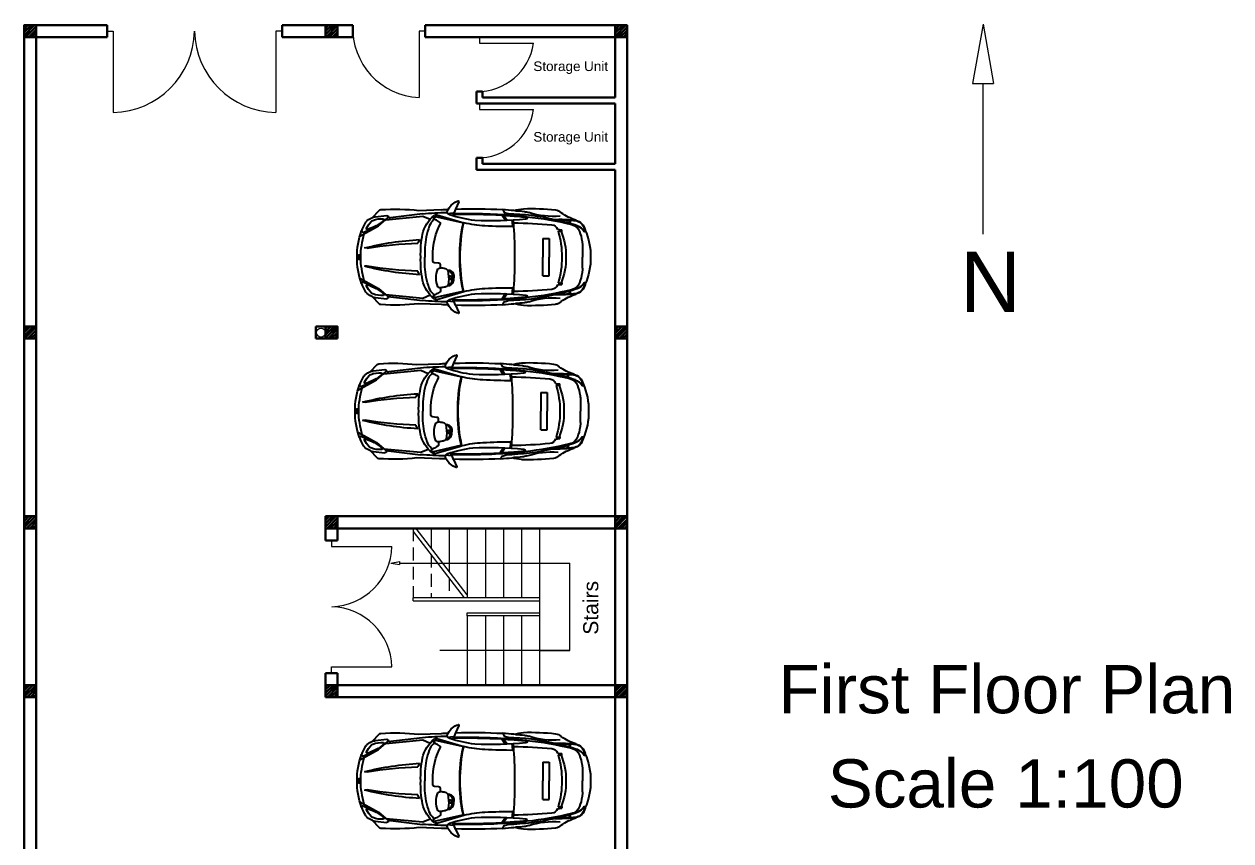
# Model space of a CAD drawing. Header units: inches. Extents: x 20.1 to 40.1, y 20 to 50.
# Drawn here: x 20.11 to 40.12, y 36.49 to 50.05 of the extents above; entities that cross this region are included whole.
import ezdxf

# ---------------------------------------------------------------- set-up
doc = ezdxf.new("R2010")
doc.units = ezdxf.units.IN
doc.header["$LTSCALE"] = 0.85
doc.header["$MEASUREMENT"] = 0
doc.linetypes.add('DASHED2', pattern=[0.375, 0.25, -0.125])
doc.layers.add('ceco.net 217 Nissan Z350 - top', color=7, linetype='Continuous')
doc.styles.get("Standard").update_dxf_attribs({"font": 'arial.ttf'})

# ---------------------------------------------------------------- blocks, each defined once
blk = doc.blocks.new('Ali Bahari')
at = {"layer": 'ceco.net 217 Nissan Z350 - top'}
for p, q in [((-1878, 1024), (-1818, 889)), ((-2771, 675), (-2693, 787)), ((-2747, 674), (-2668, 789)), ((-2741, 674), (-2672, 774)), ((-2672, 774), (-2668, 789)), ((-1470, 780), (-1972, 636)), ((-1946, 633), (-1450, 747)), ((-1818, 889), (-1790, 826)), ((-1671, 808), (-1782, 820)), ((-1767, 818), (-1782, 760)), ((-1711, 812), (-1711, 781)), ((-1142, 862), (-1560, 877)), ((-1560, 877), (-1560, 877)), ((-1404, 722), (-1448, 691)), ((-1213, 756), (-1349, 699)), ((-530, 692), (-1213, 756)), ((-570, 726), (-1208, 803)), ((-394, 580), (-570, 726)), ((-332, 743), (-550, 768)), ((-286, 733), (-405, 861)), ((-3699, 514), (-3780, 505)), ((-3776, 475), (-3780, 505)), ((-3709, 483), (-3776, 475)), ((-108, 458), (-394, 580)), ((-52, 387), (-394, 580)), ((-3427, 346), (-3547, 346)), ((-3547, 346), (-3547, 0)), ((-3427, 346), (-3427, 0)), ((-1155, 324), (-1124, 257)), ((-4160, 205), (-4160, 0)), ((-4160, -205), (-4160, 0)), ((-3547, -346), (-3547, 0)), ((-3427, -346), (-3427, 0)), ((-189, 166), (-137, 169)), ((-189, -166), (-137, -169)), ((-3427, -346), (-3547, -346)), ((-1760, -362), (-1691, -347)), ((-1760, -374), (-1692, -359)), ((-1760, -392), (-1692, -407)), ((-1760, -404), (-1691, -419)), ((-1155, -324), (-1124, -257)), ((-52, -387), (-394, -580)), ((-3776, -475), (-3780, -505)), ((-3699, -514), (-3780, -505)), ((-3709, -483), (-3776, -475)), ((-1470, -780), (-1972, -636)), ((-1946, -633), (-1450, -747)), ((-394, -580), (-570, -726)), ((-108, -458), (-394, -580)), ((-2771, -675), (-2693, -787)), ((-2747, -674), (-2668, -789)), ((-2741, -674), (-2672, -774)), ((-2672, -774), (-2668, -789)), ((-1818, -889), (-1878, -1024)), ((-1818, -889), (-1790, -826)), ((-1767, -818), (-1782, -760)), ((-1671, -808), (-1782, -820)), ((-1711, -812), (-1711, -781)), ((-1560, -877), (-1142, -862)), ((-1560, -877), (-1560, -877)), ((-1404, -722), (-1448, -691)), ((-1213, -756), (-1349, -699)), ((-530, -692), (-1213, -756)), ((-570, -726), (-1208, -803)), ((-332, -743), (-550, -768)), ((-405, -861), (-286, -733))]:
    blk.add_line(p, q, dxfattribs=at)
for points in [[(-2689, 880), (-2717, 827), (-2788, 807)], [(-2689, -880), (-2717, -827), (-2788, -807)]]:
    blk.add_lwpolyline(points, dxfattribs=at)
for points in [[(-1518, 574), (-1542, 618, -0.270521), (-1524, 648, 0.000614), (-1448, 691, -0.331797), (-1408, 686, -0.11427), (-1332, 570, -0.074246), (-1251, 176, -0.021686), (-1249, 0)], [(-4209, 480, -0.025591), (-4206, 503, -0.019947)], [(-1542, -148, -0.460181), (-1505, -113), (-1429, -106, 0.361883), (-1400, -77, 0.136022), (-1518, 574, 0.015575)], [(-1693, -383), (-1688, -481, 0.352581), (-1625, -552, -0.008047), (-1542, -567), (-1542, -618, 0.270521), (-1524, -648, -0.000614), (-1448, -691, 0.331797), (-1408, -686, 0.11427), (-1332, -570, 0.074246), (-1251, -176, 0.021686), (-1249, 0, 0.021686)], [(-1693, -383), (-1688, -284, -0.352581), (-1625, -214, 0.008047), (-1542, -198), (-1542, -148)], [(-1668, -239, 0.358011), (-1781, -321, 0.087142), (-1787, -383)], [(-1668, -526, -0.358011), (-1781, -445, -0.087142), (-1787, -383)], [(-1678, -251, 0.316561), (-1754, -321, 0.087142), (-1759, -383)], [(-1678, -515, -0.316561), (-1754, -445, -0.087142), (-1759, -383)], [(-286, -733, -0.046528), (-332, -743)]]:
    blk.add_lwpolyline(points, format="xyb", dxfattribs=at)
for centre, radius, start, end in [((-3204, -3185), 4082, 88.1276, 96.4023), ((-12002, -49051), 50738, 79.6595, 79.8612), ((-2147, -9614), 10507, 88.2037, 92.9554), ((-1869, 1029), 10, 73.7888, 203.9719), ((-1949, 754), 295, 25.8883, 73.7888), ((-3986, 465), 224, 103.6248, 170.0959), ((-3999, 478), 200, 100.0266, 128.3775), ((-3435, -1012), 1714, 98.6408, 111.4752), ((-4362, 1661), 1031, 288.2987, 305.2245), ((-3728, -2050), 2749, 85.8733, 96.4677), ((-3745, -2435), 3123, 89.0473, 95.306), ((-2535, -5117), 5894, 95.8105, 103.9657), ((-4356, 606), 418, 2.8504, 10.4514), ((-4356, 606), 438, 3.4973, 10.1307), ((-3643, 701), 171, 95.5045, 136.7034), ((-3617, 2155), 1404, 264.6296, 288.507), ((-3693, 685), 2.51, 278.6408, 89.0473), ((-2684, -3411), 4219, 91.4105, 103.1096), ((-3012, 348), 501, 98.6342, 108.507), ((-3115, 727), 26, 85.7193, 265.7193), ((-2659, -2851), 3618, 93.22, 97.6307), ((-2483, 6775), 6106, 264.0484, 272.9327), ((-2659, -2836), 3618, 93.22, 97.2024), ((-2942, -116), 971, 88.8247, 98.6342), ((-2893, 2109), 1246, 269.9006, 279.422), ((-2096, 556), 792, 170.8832, 179.3274), ((-2096, 556), 772, 170.7398, 179.3198), ((-2006, -10799), 11607, 88.8379, 94.2325), ((-2006, -10814), 11607, 93.4505, 94.2325), ((-2006, -10814), 11607, 88.8562, 93.289), ((-2556, 3432), 2783, 277.9568, 287.6779), ((-1780, 830), 10, 203.9719, 263.9485), ((-2006, -10799), 11607, 88.5107, 88.5452), ((-2556, 3432), 2783, 287.6779, 287.8949), ((-1704, 794), 10, 287.8949, 88.5107), ((-1949, 754), 295, 12.8415, 25.8883), ((-2147, -9614), 10507, 86.799, 87.468), ((-1670, 818), 10, 263.9485, 12.8415), ((-1909, -8145), 8975, 85.5179, 88.4221), ((-1457, 732), 50.1, 51.6567, 105.9899), ((-1438, 692), 56.4, 53.5714, 103.0159), ((-1806, 290), 613, 12.7542, 51.6567), ((-1410, 730), 10, 304.8609, 53.5714), ((-706, -3114), 4000, 86.1631, 96.2571), ((-552, 743), 25.1, 84.9936, 223.3253), ((-486, 692), 15, 95.0491, 227.4693), ((-3, 1219), 730, 227.4693, 255.1476), ((-449, 271), 438, 68.5793, 95.0491), ((-442, 827), 50.1, 42.7708, 86.1631), ((-363, 490), 254, 72.4749, 83.1305), ((-316, 608), 75.2, 41.6511, 68.5793), ((-363, 490), 254, 46.3458, 72.4749), ((-312, 544), 180, 30.6317, 46.3458), ((-3157, 25), 1153, 155.5067, 181.2534), ((-4199, 480), 10, 175.9597, 324.4743), ((-3976, 461), 227, 130.4122, 174.0949), ((-4197, 484), 5.01, 174.0949, 322.5447), ((-3932, 281), 329, 113.492, 142.5447), ((-3945, 299), 301, 96.177, 144.4743), ((-3080, 106), 1089, 160.124, 170.2501), ((-3927, 420), 185, 99.4777, 162.5154), ((-2697, 34), 1156, 157.5288, 181.6981), ((-2219, 21), 1560, 162.7789, 180.7732), ((-2219, 21), 1560, 161.5243, 161.5635), ((-3584, 477), 120, 95.4645, 161.5243), ((-2807, -7643), 8277, 90.5342, 95.4645), ((4163, 60), 7069, 175.9005, 180.4836), ((-2828, 8231), 7667, 269.5463, 273.4993), ((-2408, 2249), 1671, 271.6556, 285.116), ((-4738, 24), 2834, 359.514, 12.4808), ((-1942, 618), 15, 103.0159, 192.0411), ((-4728, 24), 2834, 359.514, 12.0411), ((-774, 201), 687, 29.0182, 41.6511), ((-186, 527), 15, 255.1476, 29.0182), ((-935, 175), 905, 20.0597, 30.6317), ((-104, 478), 20.1, 256.4917, 21.0086), ((-1283, 25), 1284, 358.8887, 21.0086), ((-3659, 205), 501, 170.2501, 180), ((-3165, 57), 1992, 358.358, 10.66), ((-1443, -4981), 5313, 75.7776, 86.8914), ((-1295, -6369), 6629, 80.3926, 88.5179), ((-1631, -16), 1564, 0.568, 16.6553), ((-3157, -25), 1153, 178.7466, 204.4933), ((-2697, -34), 1156, 178.3019, 202.4712), ((-2219, -21), 1560, 179.2268, 197.2211), ((-4738, -24), 2834, 347.5192, 0.486), ((-4728, -24), 2834, 347.9589, 0.486), ((-3165, -57), 1992, 349.34, 1.642), ((-1631, 16), 1564, 343.3447, 359.432), ((-3659, -205), 501, 180, 189.7499), ((4163, -60), 7069, 179.5164, 184.0995), ((-1542, -284), 85.7, 61.4661, 90), ((-1510, -227), 20.1, 23.838, 61.4661), ((-1864, -383), 407, 336.162, 23.838), ((-1443, 4981), 5313, 273.1086, 284.2224), ((-1295, 6369), 6629, 271.4821, 279.6074), ((-1283, -25), 1284, 338.9914, 1.1113), ((-3080, -106), 1089, 189.7499, 199.876), ((-1806, -290), 613, 308.3433, 347.2458), ((-4199, -480), 10, 35.5257, 184.0403), ((-3986, -465), 224, 184.0403, 189.9041), ((-3986, -465), 224, 189.9041, 256.3752), ((-4197, -484), 5.01, 37.4553, 185.9051), ((-3976, -461), 227, 185.9051, 229.5878), ((-3932, -281), 329, 217.4553, 246.508), ((-3945, -299), 301, 215.5257, 263.823), ((-3999, -478), 200, 231.6225, 259.9734), ((-3927, -420), 185, 197.4846, 260.5223), ((-3435, 1012), 1714, 248.5248, 261.3592), ((-2535, 5117), 5894, 256.0343, 264.1895), ((-4356, -606), 418, 349.5486, 357.1496), ((-4356, -606), 438, 349.8693, 356.5027), ((-2219, -21), 1560, 198.4365, 198.4757), ((-3584, -477), 120, 198.4757, 264.5355), ((-2807, 7643), 8277, 264.5355, 269.4658), ((-2828, -8231), 7667, 86.5007, 90.4537), ((-2096, -556), 792, 180.6726, 189.1168), ((-2096, -556), 772, 180.6802, 189.2602), ((-2408, -2249), 1671, 74.884, 88.3444), ((-1942, -618), 15, 167.9589, 256.9841), ((-1542, -482), 85.7, 270, 298.5339), ((-1510, -539), 20.1, 298.5339, 336.162), ((-3, -1219), 730, 104.8524, 132.5307), ((-316, -608), 75.2, 291.4207, 318.3489), ((-774, -201), 687, 318.3489, 330.9818), ((-186, -527), 15, 330.9818, 104.8524), ((-312, -544), 180, 313.6542, 329.3683), ((-935, -175), 905, 329.3683, 339.9403), ((-104, -478), 20.1, 338.9914, 103.5083), ((-3728, 2050), 2749, 263.5323, 274.1267), ((-4362, -1661), 1031, 54.7755, 71.7013), ((-3745, 2435), 3123, 264.694, 270.9527), ((-3643, -701), 171, 223.2966, 264.4955), ((-3617, -2155), 1404, 71.493, 95.3704), ((-3693, -685), 2.51, 270.9527, 81.3592), ((-3204, 3185), 4082, 263.5977, 271.8724), ((-2684, 3411), 4219, 256.8904, 268.5895), ((-3012, -348), 501, 251.493, 261.3658), ((-3115, -727), 26, 94.2807, 274.2807), ((-2659, 2851), 3618, 262.3693, 266.78), ((-2483, -6775), 6106, 87.0673, 95.9516), ((-2659, 2836), 3618, 262.7976, 266.78), ((-2942, 116), 971, 261.3658, 271.1753), ((-11999, 49035), 50721, 280.1388, 280.3405), ((-2893, -2109), 1246, 80.578, 90.0994), ((-2006, 10814), 11607, 265.7675, 266.5495), ((-2006, 10799), 11607, 265.7675, 271.1621), ((-2147, 9614), 10507, 267.0446, 271.7963), ((-2006, 10814), 11607, 266.711, 271.1438), ((-2556, -3432), 2783, 72.3221, 82.0432), ((-1949, -754), 295, 286.2112, 334.1117), ((-1780, -830), 10, 96.0515, 156.0281), ((-2556, -3432), 2783, 72.1051, 72.3221), ((-2006, 10799), 11607, 271.4548, 271.4893), ((-1704, -794), 10, 271.4893, 72.1051), ((-1949, -754), 295, 334.1117, 347.1585), ((-2147, 9614), 10507, 272.532, 273.201), ((-1670, -818), 10, 347.1585, 96.0515), ((-1909, 8145), 8975, 271.5779, 274.4821), ((-1457, -732), 50.1, 254.0101, 308.3433), ((-1438, -692), 56.4, 256.9841, 306.4286), ((-1410, -730), 10, 306.4286, 55.1391), ((-706, 3114), 4000, 263.7429, 273.8369), ((-552, -743), 25.1, 136.6747, 275.0064), ((-486, -692), 15, 132.5307, 264.9509), ((-449, -271), 438, 264.9509, 291.4207), ((-442, -827), 50.1, 273.8369, 317.2292), ((-363, -490), 254, 287.5251, 313.6542), ((-1869, -1029), 10, 156.0281, 286.2112)]:
    blk.add_arc(centre, radius, start, end, dxfattribs=at)
at = {"layer": 'ceco.net 217 Nissan Z350 - top', "extrusion": (0, 0, -1)}
blk.add_ellipse((-34, 0), major_axis=(0, -42.9), ratio=0.521468, dxfattribs=at)
at = {"layer": 'ceco.net 217 Nissan Z350 - top'}
blk.add_ellipse((-34, 0), major_axis=(0, 42.9), ratio=0.521468, dxfattribs=at)

msp = doc.modelspace()

# ---------------------------------------------------------------- hatches: boundary and pattern name
at = {"lineweight": 30}
h = msp.add_hatch(dxfattribs=at)
h.set_pattern_fill('ANSI31', color=256, scale=0.3)
h.paths.add_polyline_path([(20.307, 50.028), (20.107, 50.028), (20.107, 49.828), (20.307, 49.828)])
h = msp.add_hatch(dxfattribs=at)
h.set_pattern_fill('ANSI31', color=256, scale=0.3)
h.paths.add_polyline_path([(25.307, 50.028), (25.107, 50.028), (25.107, 49.828), (25.157, 49.828), (25.257, 49.828), (25.307, 49.828)])
h = msp.add_hatch(dxfattribs=at)
h.set_pattern_fill('ANSI31', color=256, scale=0.3)
h.paths.add_polyline_path([(30.107, 50.028), (29.907, 50.028), (29.907, 49.828), (30.107, 49.828)])
h = msp.add_hatch(dxfattribs=at)
h.set_pattern_fill('ANSI31', color=256, scale=0.3)
h.paths.add_polyline_path([(20.307, 44.978), (20.307, 45.028), (20.107, 45.028), (20.107, 44.828), (20.307, 44.828), (20.307, 44.878)])
h = msp.add_hatch(dxfattribs=at)
h.set_pattern_fill('ANSI31', color=256, scale=0.3)
h.paths.add_polyline_path([(25.107, 45.028), (25.107, 44.828), (25.307, 44.828), (25.307, 45.028)])
h = msp.add_hatch(dxfattribs=at)
h.set_pattern_fill('ANSI31', color=256, scale=0.3)
h.paths.add_polyline_path([(30.107, 45.028), (29.907, 45.028), (29.907, 44.828), (30.107, 44.828)])
h = msp.add_hatch(dxfattribs=at)
h.set_pattern_fill('ANSI31', color=256, scale=0.3)
h.paths.add_polyline_path([(20.307, 41.678), (20.307, 41.878), (20.107, 41.878), (20.107, 41.678)])
h = msp.add_hatch(dxfattribs=at)
h.set_pattern_fill('ANSI31', color=256, scale=0.3)
h.paths.add_polyline_path([(25.307, 41.878), (25.107, 41.878), (25.107, 41.678), (25.307, 41.678)])
h.paths.add_polyline_path([(30.107, 41.878), (29.907, 41.878), (29.907, 41.678), (30.107, 41.678)])
h = msp.add_hatch(dxfattribs=at)
h.set_pattern_fill('ANSI31', color=256, scale=0.3)
h.paths.add_polyline_path([(20.307, 39.028), (20.307, 39.078), (20.107, 39.078), (20.107, 38.878), (20.307, 38.878), (20.307, 38.928)])
h = msp.add_hatch(dxfattribs=at)
h.set_pattern_fill('ANSI31', color=256, scale=0.3)
h.paths.add_polyline_path([(30.107, 39.078), (29.907, 39.078), (29.907, 38.878), (30.107, 38.878)])
h.paths.add_polyline_path([(25.307, 39.078), (25.107, 39.078), (25.107, 38.878), (25.307, 38.878)])

# ---------------------------------------------------------------- linework, layer by layer
at = {"lineweight": 15}
for p, q in [((36.011, 50.046), (35.837, 49.061)), ((36.011, 50.046), (36.185, 49.061)), ((35.837, 49.061), (36.185, 49.061)), ((36.011, 46.562), (36.011, 49.061))]:
    msp.add_line(p, q, dxfattribs=at)
at = {"lineweight": 30}
for p, q in [((20.307, 50.028), (20.307, 49.828)), ((20.907, 50.028), (21.482, 50.028)), ((21.482, 49.828), (21.482, 50.028)), ((24.384, 50.028), (25.557, 50.028)), ((24.384, 49.828), (24.384, 50.028)), ((25.107, 49.828), (25.107, 50.028)), ((25.307, 49.828), (25.307, 50.028)), ((25.557, 50.028), (25.557, 49.828)), ((26.757, 49.828), (26.757, 50.028)), ((29.757, 50.028), (26.757, 50.028)), ((29.907, 49.828), (29.907, 50.028)), ((20.307, 49.828), (20.107, 49.828)), ((20.307, 49.828), (20.907, 49.828)), ((20.907, 49.828), (21.482, 49.828)), ((25.557, 49.828), (24.384, 49.828)), ((25.157, 49.828), (25.257, 49.828)), ((26.757, 49.828), (29.757, 49.828)), ((29.907, 49.828), (30.107, 49.828)), ((27.707, 48.928), (27.607, 48.928)), ((27.607, 48.928), (27.607, 48.728)), ((27.707, 48.828), (27.707, 48.928)), ((27.607, 48.728), (27.707, 48.728)), ((27.907, 48.828), (27.707, 48.828)), ((27.907, 48.728), (27.707, 48.728)), ((27.907, 48.828), (29.907, 48.828)), ((27.907, 48.728), (29.907, 48.728)), ((27.707, 47.828), (27.607, 47.828)), ((27.607, 47.828), (27.607, 47.628)), ((27.707, 47.728), (27.707, 47.828)), ((27.907, 47.728), (27.707, 47.728)), ((27.907, 47.728), (29.907, 47.728)), ((27.607, 47.628), (27.707, 47.628)), ((27.907, 47.628), (27.707, 47.628)), ((29.907, 47.628), (27.907, 47.628)), ((29.907, 47.528), (29.907, 47.628)), ((20.307, 45.028), (20.107, 45.028)), ((20.307, 44.828), (20.107, 44.828)), ((20.307, 44.878), (20.307, 44.978)), ((25.107, 45.028), (24.947, 45.028)), ((24.947, 45.028), (24.947, 44.828)), ((24.947, 44.828), (25.107, 44.828)), ((25.256, 44.878), (25.257, 44.878)), ((25.257, 44.878), (25.257, 44.88)), ((29.907, 45.028), (30.107, 45.028)), ((29.907, 44.828), (30.107, 44.828)), ((20.307, 41.878), (20.107, 41.878)), ((25.107, 41.878), (30.107, 41.878)), ((25.107, 41.878), (25.107, 41.678)), ((25.307, 41.878), (25.307, 41.678)), ((29.907, 38.878), (29.907, 41.878)), ((20.307, 41.678), (20.107, 41.678)), ((25.107, 41.678), (30.107, 41.678)), ((25.107, 41.678), (25.107, 41.478)), ((25.307, 41.478), (25.307, 41.678)), ((25.107, 41.478), (25.307, 41.478)), ((25.107, 39.078), (25.107, 39.278)), ((25.107, 39.278), (25.307, 39.278)), ((25.307, 39.278), (25.307, 39.078)), ((20.307, 39.078), (20.107, 39.078)), ((20.307, 39.028), (20.307, 38.928)), ((25.107, 39.078), (30.107, 39.078)), ((25.107, 38.878), (25.107, 39.078)), ((25.307, 39.078), (25.307, 38.878)), ((29.907, 38.878), (29.907, 39.078)), ((20.307, 38.878), (20.107, 38.878)), ((25.107, 38.878), (30.107, 38.878)), ((29.907, 37.028), (29.907, 38.878)), ((20.307, 37.228), (20.307, 37.228)), ((20.307, 36.928), (20.307, 37.028)), ((29.907, 36.928), (29.907, 37.028))]:
    msp.add_line(p, q, dxfattribs=at)
at = {"lineweight": 9}
for p, q in [((20.307, 50.028), (20.907, 50.028)), ((21.482, 49.928), (21.582, 49.928)), ((21.582, 49.928), (21.582, 48.578)), ((24.382, 49.928), (24.282, 49.928)), ((24.282, 49.928), (24.282, 48.578)), ((26.757, 49.928), (26.657, 49.928)), ((26.657, 49.928), (26.657, 48.828)), ((27.657, 49.828), (27.657, 49.728)), ((27.657, 49.728), (28.557, 49.728)), ((27.657, 48.728), (27.657, 48.628)), ((27.657, 48.628), (28.557, 48.628)), ((26.557, 41.628), (27.407, 40.528)), ((27.457, 40.578), (26.607, 41.678)), ((26.857, 41.678), (26.857, 41.355)), ((27.157, 41.678), (27.157, 40.967)), ((27.457, 41.678), (27.457, 40.528)), ((27.757, 41.678), (27.757, 40.528)), ((28.057, 41.678), (28.057, 40.528)), ((28.357, 41.678), (28.357, 40.528)), ((28.657, 41.678), (28.657, 40.528)), ((25.207, 41.478), (25.207, 41.378)), ((25.207, 41.378), (26.207, 41.378)), ((26.187, 41.103), (26.335, 41.129)), ((26.187, 41.103), (26.335, 41.077)), ((26.335, 41.129), (26.335, 41.077)), ((26.335, 41.103), (29.157, 41.103)), ((29.157, 39.653), (29.157, 41.103)), ((26.557, 40.478), (26.557, 40.528)), ((28.657, 40.528), (26.557, 40.528)), ((26.557, 40.478), (28.657, 40.478)), ((28.657, 40.528), (28.657, 40.228)), ((27.457, 40.278), (28.657, 40.278)), ((27.457, 40.228), (27.457, 40.278)), ((27.457, 40.228), (27.457, 39.078)), ((28.657, 40.228), (27.457, 40.228)), ((27.757, 40.228), (27.757, 39.078)), ((28.057, 40.228), (28.057, 39.078)), ((28.357, 40.228), (28.357, 39.078)), ((28.657, 40.228), (28.657, 39.078)), ((28.657, 39.653), (29.157, 39.653)), ((25.207, 39.278), (25.207, 39.378)), ((25.207, 39.378), (26.207, 39.378))]:
    msp.add_line(p, q, dxfattribs=at)
at = {"linetype": 'DASHED2', "lineweight": 9}
for p, q in [((26.557, 41.678), (26.557, 40.528)), ((26.857, 41.24), (26.857, 40.528)), ((27.157, 40.852), (27.157, 40.528))]:
    msp.add_line(p, q, dxfattribs=at)
at = {"lineweight": 30}
for points in [[(20.457, 32.028), (20.107, 32.028), (20.107, 50.028), (20.907, 50.028)], [(29.757, 50.028), (30.107, 50.028), (30.107, 32.028), (29.757, 32.028)], [(20.307, 44.978), (20.307, 49.828), (20.907, 49.828)], [(29.757, 49.828), (29.907, 49.828), (29.907, 48.828)], [(29.907, 48.728), (29.907, 47.728)], [(29.907, 47.528), (29.907, 37.028)], [(20.307, 39.028), (20.307, 44.878)], [(20.307, 37.028), (20.307, 38.928)], [(20.457, 32.228), (20.307, 32.228), (20.307, 36.928)], [(29.907, 36.928), (29.907, 36.078)]]:
    msp.add_lwpolyline(points, dxfattribs=at)
msp.add_lwpolyline([(25.307, 44.828), (25.107, 44.828), (25.107, 45.028), (25.307, 45.028)], close=True, dxfattribs=at)
at = {"lineweight": 9}
msp.add_lwpolyline([(29.157, 39.653), (26.999, 39.653)], dxfattribs=at)
msp.add_circle((25.032, 44.928), 0.075, dxfattribs=at)
for centre, radius, start, end in [((21.556, 49.955), 1.377, 271.1158, 358.8842), ((24.309, 49.955), 1.377, 181.1158, 268.8842), ((26.707, 49.978), 1.151, 177.5104, 267.5102), ((27.632, 49.863), 0.935, 268.4674, 351.7344), ((27.632, 48.763), 0.935, 268.4674, 351.7344), ((25.178, 41.408), 1.03, 271.6562, 358.3438), ((25.178, 39.349), 1.03, 1.6562, 88.3438)]:
    msp.add_arc(centre, radius, start, end, dxfattribs=at)

# ---------------------------------------------------------------- block references
at = {"lineweight": 30, "xscale": -0.0008985914666588166, "yscale": 0.0008985914666588166, "zscale": 0.0008985914666588166}
for p in [(25.629, 46.179), (25.596, 43.622), (25.629, 37.488)]:
    msp.add_blockref('Ali Bahari', p, dxfattribs=at)

# ---------------------------------------------------------------- texts
at = {"lineweight": 30}
note = msp.add_mtext_dynamic_manual_height_columns('\\pt0.48;Storage ', width=0.78161, gutter_width=0.0598, heights=[0.249, 0], dxfattribs=dict(at, insert=(28.552, 49.427), char_height=0.16, attachment_point=1))
for column, words in zip(note.columns.linked_columns, ['\\pt0.48;Unit']):
    column.text = words
note = msp.add_mtext_dynamic_manual_height_columns('\\pt0.48;Storage ', width=0.78161, gutter_width=0.0598, heights=[0.249, 0], dxfattribs=dict(at, insert=(28.552, 48.256), char_height=0.16, attachment_point=1))
for column, words in zip(note.columns.linked_columns, ['\\pt0.48;Unit']):
    column.text = words
at = {"lineweight": 30, "attachment_point": 1}
for s, width, gutter_width, heights, insert, char_height in [('\\pt3;N', 1.08612, 0, [0.249], (35.631, 46.269), 1), ('First Floor Plan', 8.79421, 1, [0.439], (32.617, 39.41), 0.8), ('Scale 1:100', 5.92893, 1, [0.607], (33.435, 37.846), 0.8)]:
    msp.add_mtext_dynamic_manual_height_columns(s, width=width, gutter_width=gutter_width, heights=heights, dxfattribs=dict(at, insert=insert, char_height=char_height))
at = {"lineweight": 30, "insert": (29.379, 39.913), "char_height": 0.25, "attachment_point": 1, "rotation": 90}
msp.add_mtext_dynamic_manual_height_columns('\\pt0.75;Stairs', width=1.08612, gutter_width=0, heights=[0.249], dxfattribs=at)

doc.saveas('drawing.dxf')
